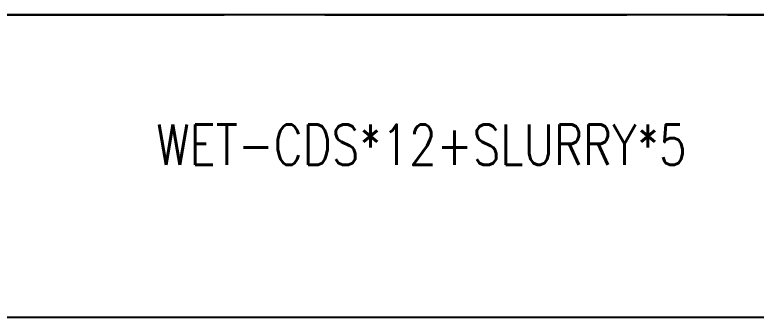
# Model space of a CAD drawing. Extents: x -3080 to 28500, y -1326 to 31609.
# Drawn here: x 2454.2 to 2527.8, y 26290.8 to 26320.8 of the extents above; entities that cross this region are included whole.
import ezdxf
from ezdxf.enums import TextEntityAlignment as Align
from ezdxf.xclip import XClip

# ---------------------------------------------------------------- set-up
doc = ezdxf.new("R2010")
doc.units = 0
doc.header["$LTSCALE"] = 100
doc.header["$XCLIPFRAME"] = 2
doc.linetypes.add('188K-SM-07-F10-MECH-CR PIPE-Y2257103$0$X-S-FAB_SL ALL$0$HIDDEN', pattern=[0.4, 0.3, -0.1])
for name, color, linetype in [('0-xref', 8, 'Continuous'), ('188K-SM-07-F10-MECH-CR PIPE-Y2257103$0$0-txt', 3, 'Continuous'), ('188K-SM-07-F10-MECH-CR PIPE-Y2257103$0$X-S-FAB_SL ALL$0$ASP_1', 1, 'Continuous'), ('188K-SM-07-F10-MECH-CR PIPE-Y2257103$0$X-S-FAB_SL ALL$0$HID', 5, '188K-SM-07-F10-MECH-CR PIPE-Y2257103$0$X-S-FAB_SL ALL$0$HIDDEN')]:
    doc.layers.add(name, color=color, linetype=linetype)
doc.styles.add('188K-SM-07-F10-MECH-CR PIPE-Y2257103$0$AP7P1-SM-08-FNN-120-A(12.5)-SMP$0$15P6-SM-08-FNN-320-A(10)-UIS-TCM$0$15P6-SM-08-FNN-320-A(10)-UIS-TCM$0$SM-08-FNN-320-A(10 )-UIS-TCM$0$8$0$20E-E5-N-CAB$0$aa-txt', font='simplex.shx', dxfattribs={"width": 0.8, "bigfont": 'CHINA.shx'})

# ---------------------------------------------------------------- blocks, each defined once
blk = doc.blocks.new('188K-SM-07-F10-MECH-CR PIPE-Y2257103$0$X-S-FAB_SL ALL')
at = {"layer": '188K-SM-07-F10-MECH-CR PIPE-Y2257103$0$X-S-FAB_SL ALL$0$ASP_1'}
blk.add_line((-2628.521, -73043.977), (4851.479, -73043.977), dxfattribs=at)
at = {"layer": '188K-SM-07-F10-MECH-CR PIPE-Y2257103$0$X-S-FAB_SL ALL$0$HID'}
blk.add_line((-2628.521, -73013.977), (19076.479, -73013.977), dxfattribs=at)
blk = doc.blocks.new('188K-SM-07-F10-MECH-CR PIPE-Y2257103$0$CDS-WET')
at = {"layer": '188K-SM-07-F10-MECH-CR PIPE-Y2257103$0$0-txt', "style": '188K-SM-07-F10-MECH-CR PIPE-Y2257103$0$AP7P1-SM-08-FNN-120-A(12.5)-SMP$0$15P6-SM-08-FNN-320-A(10)-UIS-TCM$0$15P6-SM-08-FNN-320-A(10)-UIS-TCM$0$SM-08-FNN-320-A(10 )-UIS-TCM$0$8$0$20E-E5-N-CAB$0$aa-txt', "width": 0.8}
blk.add_text('WET-CDS*12+SLURRY*5', height=4, dxfattribs=at).set_placement((2468.266, -73026.87), align=Align.MIDDLE_LEFT)
blk = doc.blocks.new('188K-SM-07-F10-MECH-CR PIPE-Y2257103')
blk.add_line((23502.5, 26320.786), (1845, 26320.786))
ref = blk.add_blockref('188K-SM-07-F10-MECH-CR PIPE-Y2257103$0$X-S-FAB_SL ALL', (4473.521, 99334.763))
XClip(ref).set_block_clipping_path([(-7553.4648570136, -75341.9369645483), (24026.2025623869, -67725.7696244382)])
blk.add_blockref('188K-SM-07-F10-MECH-CR PIPE-Y2257103$0$CDS-WET', (0, 99334.763))

msp = doc.modelspace()

# ---------------------------------------------------------------- block references
at = {"layer": '0-xref'}
msp.add_blockref('188K-SM-07-F10-MECH-CR PIPE-Y2257103', (0, 0), dxfattribs=at)

doc.saveas('drawing.dxf')
